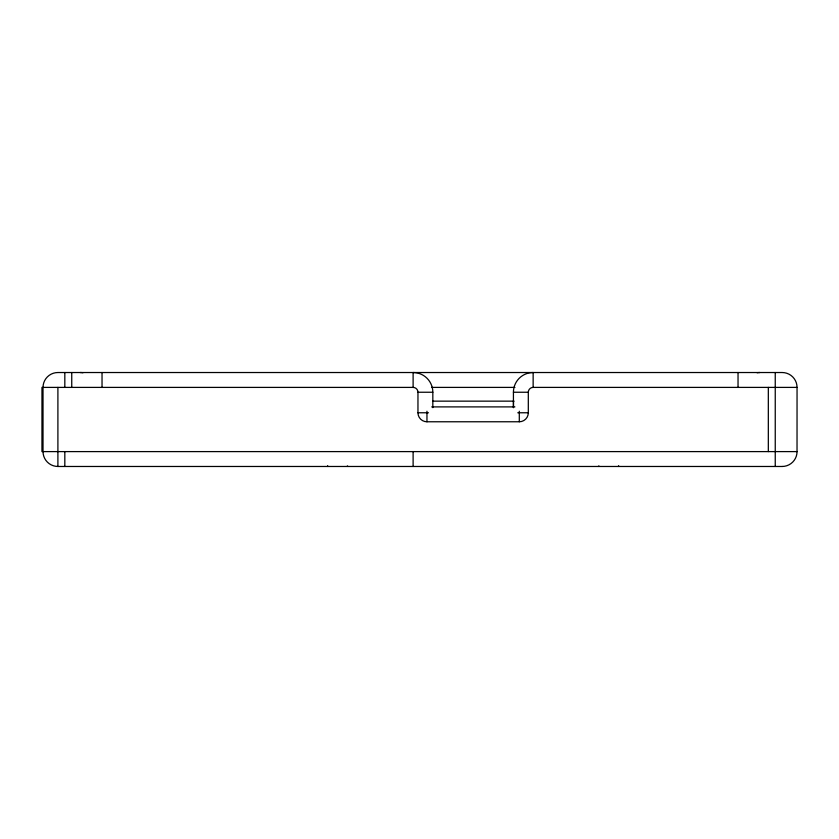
<?xml version="1.0" encoding="UTF-8"?>
<svg xmlns="http://www.w3.org/2000/svg" width="839" height="839" viewBox="0 0 839 839"><rect width="100%" height="100%" fill="white"/><g stroke="black" fill="none" stroke-linecap="round" stroke-linejoin="round"><path stroke-width="1.26" d="M598.91 465.939L598.301 466.474M797.029 387.398L533.143 387.398A4.835 4.835 0 0 0 528.308 392.243L528.308 412.767A8.998 8.998 0 0 1 519.299 421.765L426.957 421.776A8.998 8.998 0 0 1 417.958 412.767L417.958 392.243A4.835 4.835 0 0 0 413.113 387.408L41.971 387.398L41.95 451.602L797.029 451.602L797.05 387.398A14.882 14.882 0 0 0 782.168 372.526L57.901 372.526A14.882 14.882 0 0 0 43.02 387.398L43.02 451.602A14.882 14.882 0 0 0 57.901 466.474L782.126 466.474M431.582 387.398L514.926 387.398M417.958 392.243L432.83 392.243L432.83 407.639M528.308 392.243L513.426 392.243L513.426 407.639M432.777 401.147L514.055 401.147M431.728 406.894L514.894 406.894M417.958 412.767L428.477 412.767M517.778 412.767L528.308 412.767M347.954 466.474L347.346 465.939M775.246 372.526L775.246 466.474M768.325 387.398L768.325 451.602M738.037 372.526L738.037 387.398M533.143 387.398L533.143 372.526A19.706 19.706 0 0 0 513.426 392.243M519.299 411.246L519.299 421.776M513.478 401.147L513.478 407.555M426.957 411.246L426.957 421.776M413.113 387.398L413.113 372.526A19.706 19.706 0 0 1 432.83 392.243M413.113 451.602L413.113 466.474M102.033 372.526L102.033 387.398M71.745 372.526L71.745 387.398M64.823 372.526L64.823 387.398M64.823 451.602L64.823 466.474M57.901 387.398L57.901 466.474M80.229 372.526A14.882 14.882 0 0 1 82.935 372.768M757.135 372.768A14.882 14.882 0 0 1 759.84 372.526M797.05 451.602A14.882 14.882 0 0 1 782.168 466.474M327.976 466.474A112.541 112.541 0 0 1 327.577 465.729M618.679 465.729A112.541 112.541 0 0 1 618.28 466.474"/></g></svg>
